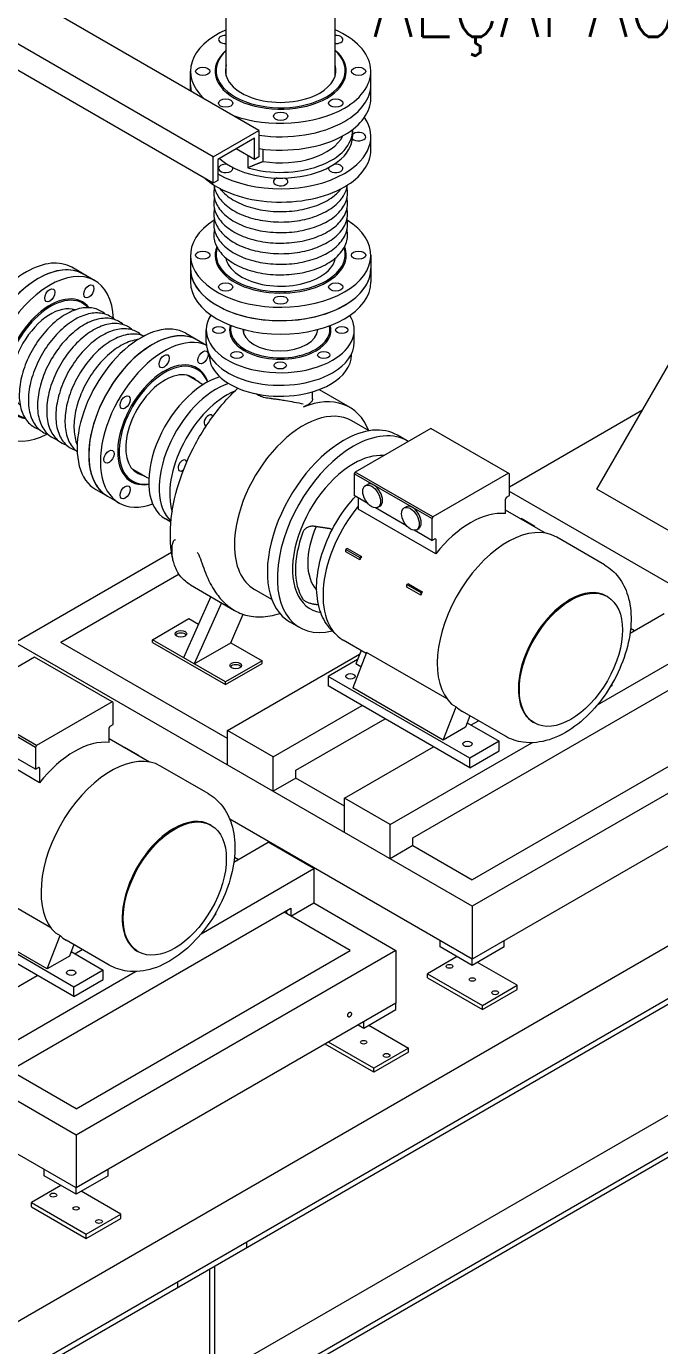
# Model space of a CAD drawing. Header units: millimetres. Extents: x -312439 to 477422, y -331570 to 212570.
# Drawn here: x 348642 to 349843, y 61954 to 64454 of the extents above; entities that cross this region are included whole.
import ezdxf

# ---------------------------------------------------------------- set-up
doc = ezdxf.new("R2010")
doc.units = ezdxf.units.MM
doc.layers.add('ARCONDTEXTO', color=4, linetype='Continuous')
doc.styles.add('ROMAND', font='ROMAND.SHX')
doc.styles.add('ROMANS', font='romans.shx', dxfattribs={"height": 187.5})
doc.dimstyles.new('1-50 (MILIMETRO)', dxfattribs={"dimscale": 0, "dimtxt": 125, "dimasz": 125, "dimexe": 100, "dimexo": 100, "dimgap": 50, "dimtad": 0, "dimdec": 0, "dimzin": 0, "dimdsep": 46, "dimtxsty": 'ROMAND', "dimcen": -390, "dimclrd": 1, "dimclre": 1, "dimclrt": 3, "dimadec": 0, "dimazin": 0, "dimtfac": 1, "dimtdec": 0, "dimtix": 1, "dimtmove": 2, "dimatfit": 2, "dimfxl": 1, "dimtvp": 1, "dimtolj": 1, "dimtzin": 0, "dimarcsym": 0})

# ---------------------------------------------------------------- blocks, each defined once
blk = doc.blocks.new('*D161')
at = {"color": 1, "lineweight": -2, "transparency": 16777216}
for p, q in [((350510.9, 62972.7), (351769, 62246.3)), ((348028.9, 60202.5), (351560.7, 62241.6)), ((346762.6, 60808.6), (348020.7, 60082.2))]:
    blk.add_line(p, q, dxfattribs=at)
at = {"color": 1, "transparency": 16777216}
for points in [[(351550.3, 62259.6), (351571.1, 62223.5), (351669, 62304.1)], [(348018.5, 60220.5), (348039.3, 60184.4), (347920.7, 60140)]]:
    blk.add_solid(points, dxfattribs=at)
at = {"layer": 'Defpoints', "color": 0, "transparency": 16777216}
for p in [(350410.9, 63030.4, 9601.9), (351669, 62304.1), (346662.6, 60866.3, 9601.9)]:
    blk.add_point(p, dxfattribs=at)
at = {"color": 3, "transparency": 16777216, "insert": (349732.3, 61330.3), "char_height": 125, "attachment_point": 5, "rotation": 30, "style": 'ROMAND'}
blk.add_mtext('\\A1;4328', dxfattribs=at)

msp = doc.modelspace()

# ---------------------------------------------------------------- linework, layer by layer
at = {"color": 0, "linetype": 'Continuous', "lineweight": 0, "extrusion": (-5.55112e-17, 0.816497, 0.57735)}
for p, q in [((355860.952, 66176.978), (346662.598, 60866.305)), ((355860.952, 66076.965), (346662.598, 60766.292)), ((346662.598, 60756.291), (355860.952, 66066.964)), ((346662.598, 60476.256), (355860.952, 65786.928)), ((346662.598, 60466.254), (355860.952, 65776.927)), ((349083.229, 64257.013), (348197.722, 64768.261)), ((348996.615, 64207.007), (348111.108, 64718.255)), ((348996.615, 64157.001), (348067.801, 64693.251)), ((349021.397, 64359.901), (349021.397, 64539.552)), ((349227.548, 64359.901), (349227.548, 64539.552)), ((348953.599, 64331.855), (348953.599, 64369.004)), ((349295.346, 64318.197), (349295.346, 64369.004)), ((348996.615, 64207.007), (349083.229, 64257.013)), ((349074.567, 64242.011), (349005.276, 64202.006)), ((349074.567, 64202.006), (349074.567, 64242.011)), ((349083.229, 64257.013), (349083.229, 64207.007)), ((349260.437, 64256.003), (349260.437, 64245.188)), ((349295.346, 64219.785), (349295.346, 64245.188)), ((349074.567, 64202.006), (349039.922, 64222.009)), ((349091.148, 64198.111), (349091.148, 64221.438)), ((348996.615, 64157.001), (348996.615, 64207.007)), ((349005.276, 64202.006), (349005.276, 64162.001)), ((349062.205, 64209.144), (349062.205, 64186.22)), ((349083.229, 64207.007), (349074.567, 64202.006)), ((349005.276, 64162.001), (348996.615, 64157.001)), ((348953.599, 64020.56), (348953.599, 63969.753)), ((349295.346, 64020.56), (349295.346, 63969.753)), ((348772.381, 63972.141), (348728.382, 63997.544)), ((349021.581, 64010.883), (349021.581, 64014.633)), ((349227.364, 64010.883), (349227.364, 64014.633)), ((348730.011, 63918.105), (348733.258, 63916.23)), ((348944.916, 63872.528), (348983.743, 63850.111)), ((348983.486, 63855.014), (348983.486, 63878.817)), ((349054.47, 63871.299), (349054.47, 63879.758)), ((349194.476, 63876.62), (349194.476, 63879.758)), ((349263.988, 63855.014), (349263.988, 63878.817)), ((348988.998, 63831.011), (348988.998, 63832.536)), ((349258.476, 63831.011), (349258.476, 63832.536)), ((348970.094, 63779.705), (348947.133, 63792.961)), ((349197.183, 63765.793), (349255.256, 63732.264)), ((349184.982, 63748.67), (349184.982, 63761.72)), ((349291.875, 63687.813), (349259.236, 63706.657)), ((349409.061, 63692.373), (349265.86, 63609.696)), ((349557.931, 63606.423), (349409.061, 63692.373)), ((349364.47, 63668.722), (349345.573, 63679.633)), ((348867.018, 63601.173), (348844.058, 63614.429)), ((349265.86, 63609.696), (349263.97, 63606.423)), ((349263.97, 63606.423), (349263.97, 63564.963)), ((349410.95, 63521.563), (349263.97, 63606.423)), ((349412.84, 63524.837), (349265.86, 63609.696)), ((349556.041, 63607.514), (349412.84, 63524.837)), ((349557.931, 63564.963), (349557.931, 63606.423)), ((348774.042, 63576.566), (348818.042, 63551.163)), ((349285.058, 63583.96), (349288.837, 63586.142)), ((349289.613, 63550.157), (349263.97, 63564.963)), ((349271.319, 63560.72), (349271.319, 63539.437)), ((349363.104, 63507.728), (349304.257, 63541.703)), ((349308.813, 63542.814), (349312.593, 63544.996)), ((349358.548, 63541.53), (349362.327, 63543.712)), ((349550.582, 63530.951), (349550.582, 63558.538)), ((349552.472, 63561.811), (349557.931, 63564.963)), ((348916.413, 63514.877), (348906, 63520.889)), ((349418.299, 63454.577), (349271.319, 63539.437)), ((349412.84, 63524.837), (349410.95, 63521.563)), ((349410.95, 63521.563), (349410.95, 63480.104)), ((349626.488, 63493.77), (349550.582, 63537.595)), ((349579.373, 63520.972), (349579.978, 63521.321)), ((349606.224, 63506.168), (349579.978, 63521.321)), ((349410.95, 63480.104), (349377.748, 63499.273)), ((349382.303, 63500.384), (349386.083, 63502.566)), ((349605.62, 63505.818), (349606.224, 63506.168)), ((349606.224, 63505.469), (349606.224, 63506.168)), ((349410.95, 63480.104), (349416.41, 63483.256)), ((349418.299, 63482.164), (349418.299, 63454.577)), ((349737.966, 63433.969), (349647.608, 63486.137)), ((348621.378, 63286.942), (348917.691, 63458.018)), ((349251.146, 63464.82), (349248.222, 63463.132)), ((349248.222, 63458.265), (349248.222, 63463.132)), ((349248.222, 63463.132), (349274.468, 63447.978)), ((349274.468, 63443.111), (349248.222, 63458.265)), ((349251.146, 63464.82), (349277.393, 63449.667)), ((349277.393, 63449.667), (349274.468, 63447.978)), ((349274.468, 63447.978), (349274.468, 63443.111)), ((348931.746, 63416.126), (348707.992, 63286.942)), ((348953.693, 63395.67), (349036.982, 63347.583)), ((349366.631, 63398.145), (349363.707, 63396.457)), ((349363.707, 63391.59), (349363.707, 63396.457)), ((349363.707, 63396.457), (349389.953, 63381.303)), ((349389.953, 63376.436), (349363.707, 63391.59)), ((349366.631, 63398.145), (349392.877, 63382.992)), ((348992.043, 63373.528), (348940.431, 63257.756)), ((349107.489, 63368.448), (349074.851, 63387.292)), ((349392.877, 63382.992), (349389.953, 63381.303)), ((349389.953, 63381.303), (349389.953, 63376.436)), ((349743.687, 63373.662), (349741.786, 63374.759)), ((349012.2, 63361.891), (348960.588, 63246.118)), ((349786.661, 63304.304), (349851.577, 63341.783)), ((348881.219, 63291.942), (348950.51, 63331.947)), ((348950.51, 63331.947), (348968.799, 63321.388)), ((349029.879, 63286.123), (349053.459, 63340.109)), ((349160.32, 63315.124), (349141.423, 63326.035)), ((348881.219, 63286.942), (348881.219, 63291.942)), ((349019.8, 63211.932), (348881.219, 63291.942)), ((349286.371, 63266.025), (349242.697, 63291.24)), ((349724.649, 63168.488), (349938.19, 63291.777)), ((349787.756, 63313.622), (349795.278, 63309.279)), ((349487.632, 62786.81), (348621.378, 63286.942)), ((349023.552, 63104.753), (348707.992, 63286.942)), ((348881.219, 63286.942), (349019.8, 63206.932)), ((348960.588, 63246.118), (349029.879, 63286.123)), ((349029.879, 63286.123), (349089.091, 63251.937)), ((349287.055, 63267.785), (349261.072, 63200.82)), ((349276.736, 63271.588), (349266.846, 63246.098)), ((349439.746, 63179.629), (349287.055, 63267.785)), ((348658.157, 63258.839), (348514.956, 63176.162)), ((348805.138, 63173.98), (348658.157, 63258.839)), ((349089.091, 63251.937), (349019.8, 63211.932)), ((349019.8, 63206.932), (349089.091, 63246.937)), ((349023.552, 63119.755), (349273.908, 63264.298)), ((349089.091, 63246.937), (349089.091, 63251.937)), ((349270.119, 63254.534), (349214.626, 63222.495)), ((349276.482, 63240.535), (349266.846, 63246.098)), ((349483.17, 63067.451), (349214.626, 63222.495)), ((349214.626, 63222.495), (349214.626, 63204.311)), ((349375.203, 62916.729), (349894.884, 63216.767)), ((349019.8, 63206.932), (349019.8, 63211.932)), ((349483.17, 63049.267), (349214.626, 63204.311)), ((349432.687, 63101.738), (349261.072, 63200.82)), ((349751.934, 63204.439), (349749.165, 63202.84)), ((349751.934, 63207.48), (349751.934, 63204.439)), ((348660.047, 63088.029), (348513.067, 63172.888)), ((348661.937, 63091.302), (348514.956, 63176.162)), ((348805.138, 63173.98), (348661.937, 63091.302)), ((348807.028, 63172.888), (348805.138, 63173.98)), ((348807.028, 63131.429), (348807.028, 63172.888)), ((349110.165, 63069.749), (349278.93, 63167.185)), ((349448.346, 63169.882), (349457.153, 63164.797)), ((348998.997, 61895.185), (351196.815, 63164.096)), ((349153.472, 63044.745), (349322.237, 63142.182)), ((349432.687, 63101.738), (349457.153, 63164.797)), ((349550.371, 63109.044), (349468.82, 63156.127)), ((349483.23, 63147.808), (349474.786, 63126.044)), ((348799.679, 63097.416), (348799.679, 63125.004)), ((348801.568, 63128.277), (348807.028, 63131.429)), ((349023.552, 63054.747), (349023.552, 63119.755)), ((349110.165, 63069.749), (349023.552, 63119.755)), ((349474.786, 63126.044), (349432.687, 63101.738)), ((349478.114, 63134.621), (349538.813, 63099.577)), ((349485.438, 63130.393), (349499.416, 63138.463)), ((350093.926, 63136.854), (349487.632, 62786.81)), ((350007.313, 63136.854), (349487.632, 62836.816)), ((349605.458, 63134.243), (349603.558, 63135.341)), ((348667.396, 63021.043), (348520.416, 63105.902)), ((348661.937, 63091.302), (348660.047, 63088.029)), ((348875.585, 63060.236), (348799.679, 63104.06)), ((349331.896, 62941.732), (349600.45, 63096.782)), ((349538.813, 63099.577), (349483.17, 63067.451)), ((349538.813, 63081.393), (349538.813, 63099.577)), ((348660.047, 63046.569), (348626.844, 63065.739)), ((348660.047, 63088.029), (348660.047, 63046.569)), ((348828.47, 63087.438), (348829.075, 63087.787)), ((348855.321, 63072.633), (348829.075, 63087.787)), ((348854.717, 63072.284), (348855.321, 63072.633)), ((348855.321, 63071.935), (348855.321, 63072.633)), ((349110.165, 63004.74), (349110.165, 63069.749)), ((349245.282, 62991.739), (349414.047, 63089.175)), ((349483.17, 63049.267), (349538.813, 63081.393)), ((349483.17, 63049.267), (349483.17, 63067.451)), ((348660.047, 63046.569), (348665.506, 63049.721)), ((348667.396, 63048.63), (348667.396, 63021.043)), ((348987.063, 63000.434), (348896.705, 63052.603)), ((349153.472, 63029.744), (349153.472, 63044.745)), ((349153.472, 63029.744), (349110.165, 63004.74)), ((349245.282, 62976.737), (349153.472, 63029.744)), ((350093.926, 63036.842), (349487.632, 62686.797)), ((349245.282, 62926.731), (349245.282, 62991.739)), ((349331.896, 62941.732), (349245.282, 62991.739)), ((348992.783, 62940.127), (348990.883, 62941.224)), ((349487.632, 62686.797), (349027.904, 62952.221)), ((349331.896, 62876.724), (349331.896, 62941.732)), ((349375.203, 62901.727), (349375.203, 62916.729)), ((349035.758, 62870.77), (349100.674, 62908.249)), ((349187.287, 62858.243), (349100.674, 62908.249)), ((349375.203, 62901.727), (349331.896, 62876.724)), ((349375.203, 62901.727), (349487.632, 62836.816)), ((349036.853, 62880.088), (349044.375, 62875.745)), ((348736.729, 62353.276), (347870.475, 62853.408)), ((348973.745, 62734.954), (349187.287, 62858.243)), ((349187.287, 62858.243), (349187.287, 62793.234)), ((348688.842, 62746.095), (348536.151, 62834.251)), ((349143.98, 62768.231), (349187.287, 62793.234)), ((349187.287, 62793.234), (349343.023, 62703.32)), ((348732.267, 62633.917), (348463.723, 62788.961)), ((348732.267, 62615.733), (348463.723, 62770.777)), ((348681.784, 62668.204), (348510.169, 62767.286)), ((348624.299, 62483.195), (349143.98, 62783.233)), ((349001.031, 62770.904), (348998.262, 62769.306)), ((349001.031, 62773.946), (349001.031, 62770.904)), ((349256.41, 62703.32), (349130.988, 62775.732)), ((349135.319, 62778.232), (349135.319, 62773.232)), ((349143.98, 62783.233), (349143.98, 62768.231)), ((349487.632, 62786.81), (349487.632, 62686.797)), ((348681.784, 62668.204), (348706.25, 62731.262)), ((348697.443, 62736.347), (348706.25, 62731.262)), ((348799.468, 62675.51), (348717.917, 62722.593)), ((349426.996, 62709.895), (349426.996, 62721.805)), ((349548.255, 62709.895), (349548.255, 62721.798)), ((348723.883, 62692.51), (348681.784, 62668.204)), ((348732.327, 62714.273), (348723.883, 62692.51)), ((348727.211, 62701.087), (348787.909, 62666.043)), ((348734.535, 62696.859), (348748.513, 62704.929)), ((349343.023, 62703.32), (348736.729, 62353.276)), ((348736.729, 62403.282), (349256.41, 62703.32)), ((348854.555, 62700.709), (348852.655, 62701.806)), ((349343.023, 62703.32), (349343.023, 62603.307)), ((349458.892, 62691.48), (349402.81, 62659.101)), ((349487.626, 62674.891), (349426.996, 62709.895)), ((349548.255, 62709.895), (349487.626, 62674.891)), ((348787.909, 62666.043), (348732.267, 62633.917)), ((348787.909, 62647.858), (348787.909, 62666.043)), ((349487.626, 62674.891), (349487.626, 62686.801)), ((349572.572, 62637.098), (349497.37, 62680.517)), ((348494.379, 62558.205), (348663.144, 62655.641)), ((348580.993, 62508.198), (348849.547, 62663.248)), ((348732.267, 62615.733), (348787.909, 62647.858)), ((349402.81, 62659.101), (349506.746, 62599.094)), ((349402.81, 62651.1), (349402.81, 62659.101)), ((349402.81, 62651.1), (349506.746, 62591.093)), ((348732.267, 62615.733), (348732.267, 62633.917)), ((349506.746, 62599.094), (349572.572, 62637.098)), ((349506.746, 62591.093), (349572.572, 62629.097)), ((349572.572, 62629.097), (349572.572, 62637.098)), ((349343.023, 62603.307), (348736.729, 62253.263)), ((349281.796, 62556.055), (349342.425, 62591.059)), ((349342.425, 62591.059), (349342.425, 62602.962)), ((349506.746, 62591.093), (349506.746, 62599.094)), ((349281.796, 62556.055), (349281.796, 62567.958)), ((349271.488, 62562.006), (349281.796, 62556.055)), ((349291.54, 62561.681), (349366.742, 62518.263)), ((348736.729, 62253.263), (348258.392, 62529.431)), ((349300.916, 62472.257), (349208.477, 62525.627)), ((349300.916, 62480.258), (349215.406, 62529.627)), ((349366.742, 62518.263), (349300.916, 62480.258)), ((349366.742, 62510.262), (349366.742, 62518.263)), ((349366.742, 62510.262), (349300.916, 62472.257)), ((348736.729, 62403.282), (348624.299, 62468.193)), ((349300.916, 62472.257), (349300.916, 62480.258)), ((348736.729, 62353.276), (348736.729, 62253.263)), ((348676.093, 62276.361), (348676.093, 62288.271)), ((348736.722, 62241.357), (348676.093, 62276.361)), ((348797.352, 62276.361), (348736.722, 62241.357)), ((348797.352, 62276.361), (348797.352, 62288.264)), ((348707.989, 62257.946), (348651.906, 62225.567)), ((348736.722, 62241.357), (348736.722, 62253.267)), ((348821.669, 62203.564), (348746.466, 62246.982)), ((348651.906, 62225.567), (348755.843, 62165.559)), ((348651.906, 62217.566), (348651.906, 62225.567)), ((348651.906, 62217.566), (348755.843, 62157.558)), ((348755.843, 62165.559), (348821.669, 62203.564)), ((348755.843, 62157.558), (348821.669, 62195.563)), ((348821.669, 62195.563), (348821.669, 62203.564)), ((348755.843, 62157.558), (348755.843, 62165.559)), ((349059.626, 62150.218), (349059.626, 62140.216)), ((348990.336, 61820.176), (348990.336, 62100.211)), ((348998.997, 62105.212), (348998.997, 61825.177)), ((348929.706, 62065.207), (348929.706, 62075.208))]:
    msp.add_line(p, q, dxfattribs=at)
at = {"color": 6, "linetype": 'Continuous', "lineweight": 0, "extrusion": (1.25969e-16, 0.816497, 0.57735)}
for p, q in [((349723.583, 63577.257), (349968.563, 64001.575)), ((349557.931, 63581.631), (349810.197, 63727.276)), ((350243.264, 63177.207), (349557.931, 63572.884)), ((350243.264, 63277.219), (349723.583, 63577.257))]:
    msp.add_line(p, q, dxfattribs=at)
at = {"color": 0, "linetype": 'Continuous', "lineweight": 0}
for centre, major_axis, start_param, end_param in [((349124.473, 64369.004), (-170.874, 0), 5.35992847, 6.83730599), ((349124.473, 64369.004), (-170.874, 0), 2.35619449, 4.06484949), ((349020.104, 64429.261), (-13.596, 0), 4.61707653, 7.94929409), ((349228.842, 64429.261), (-13.596, 0), 2.35619449, 4.80770144), ((349228.842, 64429.261), (-13.596, 0), 1.47548387, 2.35619449), ((349124.473, 64369.004), (124.327, 0), 2.54822804, 5.49778714), ((349124.473, 64370.604), (122.368, 0), 2.57241108, 5.49778714), ((349124.473, 64370.604), (122.368, 0), 5.49778714, 6.85236688), ((349124.473, 64369.004), (124.327, 0), 5.49778714, 6.87654992), ((349124.473, 64370.604), (104.729, 0), 2.96365333, 5.49778714), ((349124.473, 64370.604), (104.729, 0), 5.49778714, 6.46112463), ((349124.473, 64343.6), (170.874, 0), 3.14159265, 3.2691194), ((349124.473, 64343.6), (170.874, 0), 5.49778714, 6.28318531), ((349124.473, 64318.197), (170.874, 0), 5.49778714, 6.28318531), ((349124.473, 64369.004), (-170.874, 0), 1.01667565, 2.35619449), ((349124.473, 64343.6), (170.874, 0), 4.46860841, 5.49778714), ((349124.473, 64245.188), (170.874, 0), 5.49778714, 6.66222361), ((349124.473, 64245.188), (-135.964, 0), 0.5523665, 3.14159265), ((349124.473, 64256.003), (-135.964, 0), 1.09508077, 3.1720797), ((349124.473, 64318.197), (170.874, 0), 4.46860841, 5.49778714), ((349124.473, 64266.163), (-122.49, 0), 1.29526549, 2.86302008), ((349272.073, 64245.188), (13.596, 0), 3.66087229, 8.6393798), ((349272.073, 64245.188), (13.596, 0), 2.35619449, 2.59799965), ((349124.473, 64219.785), (-170.874, 0), 2.35619449, 3.14159265), ((349020.104, 64184.93), (13.596, 0), 2.35619449, 6.54930384), ((349020.104, 64184.93), (13.596, 0), 1.3046778, 2.35619449), ((349228.842, 64184.93), (13.596, 0), 2.87547412, 8.12010016), ((349124.473, 64219.785), (-170.874, 0), 0.58063481, 2.35619449), ((349124.473, 64245.188), (170.874, 0), 3.94038705, 5.49778714), ((349124.473, 64159.971), (13.596, 0), 2.35619449, 7.334702), ((349124.473, 64159.971), (13.596, 0), 2.09007596, 2.35619449), ((349124.473, 64020.56), (-170.874, 0), 5.54247328, 8.6393798), ((349124.473, 64020.56), (-170.874, 0), 2.35619449, 3.88230468), ((349124.473, 64020.56), (-124.327, 0), 6.0571064, 8.6393798), ((349124.473, 64022.16), (122.368, 0), 2.95808865, 5.49778714), ((349124.473, 64022.16), (104.729, 0), 3.24907876, 5.49778714), ((349124.473, 64022.16), (104.729, 0), 5.49778714, 6.1756992), ((349124.473, 64022.16), (122.368, 0), 5.49778714, 6.46668931), ((349124.473, 64020.56), (-124.327, 0), 2.35619449, 3.36767156), ((348664.945, 63836.861), (85.437, 147.981), 0, 3.14159265), ((348686.945, 63824.16), (-85.437, -147.981), 2.40088063, 7.02389733), ((348642.945, 63849.563), (-85.437, -147.981), 3.14159265, 3.92699082), ((348664.945, 63836.861), (85.437, 147.981), 0, 0.78539816), ((349124.473, 63995.156), (170.874, 0), 3.14159265, 6.28318531), ((349124.473, 63995.156), (170.874, 0), 3.14159265, 5.49778714), ((349124.473, 63995.156), (170.874, 0), 5.49778714, 6.28318531), ((348664.945, 63836.861), (85.437, 147.981), 0.78539816, 3.14159265), ((348642.945, 63849.563), (-85.437, -147.981), 3.92699082, 4.91722899), ((349124.473, 63969.753), (-170.874, 0), 0, 3.14159265), ((348686.945, 63824.16), (-62.164, -107.671), 2.91551375, 6.50926421), ((348688.33, 63823.36), (61.184, 105.973), 6.09968131, 9.60828196), ((348688.33, 63823.36), (52.364, 90.698), 0.10748611, 3.03410655), ((349123.737, 63878.817), (-140.251, 0), 5.92533453, 8.6393798), ((349123.737, 63878.817), (-140.251, 0), 2.35619449, 3.49009514), ((348859.479, 63724.547), (-85.437, -147.981), 3.14159265, 6.28318531), ((348881.479, 63711.845), (85.437, 147.981), 0, 3.14159265), ((348881.479, 63711.845), (-85.437, -147.981), 3.14159265, 6.28318531), ((348903.478, 63699.144), (-85.437, -147.981), 3.20000298, 6.88878068), ((349123.737, 63878.817), (96.155, 0), 2.97588047, 5.49778714), ((349123.737, 63880.417), (94.195, 0), 3.01238807, 5.49778714), ((349123.737, 63880.417), (-71.044, 0), 0.00465807, 3.12741884), ((349123.737, 63880.417), (94.195, 0), 5.49778714, 6.40287415), ((349123.737, 63878.817), (96.155, 0), 5.49778714, 6.43954919), ((349123.737, 63855.014), (140.251, 0), 3.14159265, 5.49778714), ((349123.737, 63855.014), (140.251, 0), 5.49778714, 6.28318531), ((348903.478, 63699.144), (-62.164, -107.671), 2.69380341, 6.73097455), ((348904.864, 63698.344), (-61.184, -105.973), 2.71673712, 6.70804084), ((349123.737, 63831.011), (134.739, 0), 3.14159265, 5.49778714), ((349123.737, 63831.011), (134.739, 0), 5.49778714, 6.28318531), ((348904.864, 63698.344), (-52.364, -90.698), 2.96365333, 6.46112463), ((348982.557, 63653.488), (76.556, 132.599), 0.53677507, 3.14159265), ((349002.478, 63641.987), (76.556, 132.599), 0.56775431, 3.01005018), ((349022.399, 63630.485), (76.556, 132.599), 0.65089705, 2.64928589), ((349143.915, 63539.417), (111.34, 192.847), 5.85410618, 6.92116789), ((348987.596, 63707.411), (5.818, 10.078), 5.76499155, 9.65270663), ((349167.043, 63546.975), (-92.193, -159.683), 3.14159265, 5.49778714), ((349243.498, 63502.834), (102.075, 176.799), 0, 0.78539816), ((349243.498, 63502.834), (102.075, 176.799), 0.78539816, 3.14159265), ((349262.395, 63491.923), (102.075, 176.799), 6.26557505, 7.06858347), ((349262.395, 63491.923), (102.075, 176.799), 0.78539816, 3.64421708), ((349262.395, 63491.923), (81.66, 141.439), 0.26612846, 0.78539816), ((348938.377, 63622.162), (5.818, 10.078), 5.71169821, 10.45445258), ((349262.395, 63491.923), (81.66, 141.439), 0.78539816, 3.35938218), ((349300.715, 63565.569), (11.878, -20.573), 0, 3.14159265), ((349334.52, 63450.282), (91.823, 159.042), 1.29370703, 3.14159265), ((349374.205, 63523.139), (11.878, -20.573), 0, 3.14159265), ((349552.472, 63559.629), (-1.336, -2.314), 3.92699082, 5.49778714), ((349484.441, 63363.725), (91.823, 159.042), 0.25098297, 1.31981336), ((349266.174, 63489.741), (80.414, 139.281), 1.853373, 2.85901598), ((349266.174, 63489.741), (-63.975, -110.808), 4.88863173, 6.1202388), ((349553.81, 63323.675), (93.798, 162.462), 0, 3.00788788), ((349167.043, 63546.975), (-92.193, -159.683), 5.49778714, 6.28318531), ((349416.41, 63481.073), (1.336, 2.314), 5.49778714, 7.06858347), ((349382.604, 63422.521), (91.823, 159.042), 1.72990468, 1.76941292), ((349498.089, 63355.845), (91.823, 159.042), 1.72990468, 1.76941292), ((349672.672, 63255.05), (69.114, 119.709), 0.78539816, 3.14159265), ((349672.672, 63255.05), (69.114, 119.709), 0, 0.78539816), ((349160.31, 63557.356), (-121.666, -210.732), 0.34411264, 0.56528588), ((348935.352, 63298.193), (11.024, 0), 0.40371469, 2.73787797), ((349039.288, 63238.185), (11.024, 0), 0.40371469, 2.73787797), ((349562.618, 63318.59), (-93.798, -162.462), 6.14948053, 6.28318531), ((348801.568, 63126.095), (-1.336, -2.314), 3.92699082, 5.49778714), ((348733.537, 62930.191), (91.823, 159.042), 0.25098297, 1.31981336), ((348802.907, 62890.141), (93.798, 162.462), 0, 3.00788788), ((348665.506, 63047.539), (1.336, 2.314), 5.49778714, 7.06858347), ((348921.769, 62821.515), (69.114, 119.709), 0, 0.78539816), ((348921.769, 62821.515), (69.114, 119.709), 0.78539816, 3.14159265), ((348811.714, 62885.056), (-93.798, -162.462), 6.14948053, 6.28318531)]:
    msp.add_ellipse(centre, major_axis=major_axis, ratio=0.57735027, start_param=start_param, end_param=end_param, dxfattribs=at)
for centre, major_axis in [((348976.872, 64369.004), (-13.596, 0)), ((349272.073, 64369.004), (-13.596, 0)), ((349020.104, 64308.746), (-13.596, 0)), ((349228.842, 64308.746), (-13.596, 0)), ((349124.473, 64283.787), (-13.596, 0)), ((348976.872, 64020.56), (-13.596, 0)), ((349272.073, 64020.56), (-13.596, 0)), ((348760.745, 63951.985), (-6.798, -11.775)), ((349020.104, 63960.302), (-13.596, 0)), ((349228.842, 63960.302), (-13.596, 0)), ((348686.945, 63944.675), (-6.798, -11.775)), ((349124.473, 63935.342), (-13.596, 0)), ((349007.371, 63878.817), (11.637, 0)), ((349240.102, 63878.817), (-11.637, 0)), ((348977.279, 63826.97), (-6.798, -11.775)), ((348903.478, 63819.659), (-6.798, -11.775)), ((349041.454, 63831.311), (11.637, 0)), ((349123.737, 63811.633), (11.637, 0)), ((349206.019, 63831.311), (-11.637, 0)), ((348829.678, 63741.752), (-6.798, -11.775)), ((348799.109, 63638.886), (-6.798, -11.775)), ((348829.678, 63571.318), (-6.798, -11.775)), ((349296.935, 63563.387), (11.878, -20.573)), ((349370.426, 63520.957), (11.878, -20.573)), ((349674.573, 63253.953), (69.114, 119.709)), ((348935.352, 63303.194), (-11.024, 0)), ((349039.288, 63243.186), (-11.024, 0)), ((349256.621, 63222.495), (-8.908, 0)), ((349478.351, 63094.479), (-8.908, 0)), ((348923.669, 62820.418), (69.114, 119.709)), ((348727.448, 62660.945), (-8.908, 0)), ((349444.384, 62673.103), (-6.431, 0)), ((349487.691, 62648.1), (-5.818, 0)), ((349530.998, 62623.097), (-6.431, 0)), ((349281.861, 62529.264), (5.818, 0)), ((349325.168, 62504.261), (6.431, 0)), ((348693.481, 62239.569), (-6.431, 0)), ((348736.788, 62214.566), (-5.818, 0)), ((348780.094, 62189.562), (-6.431, 0))]:
    msp.add_ellipse(centre, major_axis=major_axis, ratio=0.57735027, dxfattribs=at)
for points, weights in [([(349062.205, 64186.22), (349077.431, 64193.446), (349091.148, 64198.111)], [1, 1.00639877115, 1]), ([(349187.182, 63507.416), (349202.327, 63505.066), (349215.888, 63503.138)], [1, 1.00128538739, 1]), ([(349196.193, 63357.651), (349191.763, 63358.323), (349187.182, 63359.033)], [1.0005420754, 1.00038839713, 1])]:
    msp.add_rational_spline(points, weights, degree=2, dxfattribs=at)
for points, knots in [([(348998.772, 64149.199), (348998.491, 64147.911), (348998.264, 64146.617), (348997.055, 64137.495), (348998.045, 64129.525), (349003.912, 64114.199), (349008.866, 64106.87), (349022.417, 64093.208), (349031.245, 64086.96), (349051.783, 64076.402), (349063.54, 64072.126), (349088.658, 64066.008), (349102.011, 64064.16), (349128.989, 64063.034), (349142.608, 64063.75), (349168.813, 64067.678), (349181.393, 64070.891), (349204.303, 64079.568), (349214.623, 64085.037), (349231.883, 64097.815), (349238.84, 64105.126), (349248.258, 64120.733), (349250.885, 64128.99), (349251.38, 64141.304), (349251.027, 64145.283), (349250.174, 64149.199)], [2.23102369, 2.23102369, 2.23102369, 2.23102369, 2.27981164, 2.27981164, 2.57372041, 2.57372041, 2.8762787, 2.8762787, 3.19952139, 3.19952139, 3.52776299, 3.52776299, 3.85483092, 3.85483092, 4.18102291, 4.18102291, 4.50756468, 4.50756468, 4.83542896, 4.83542896, 5.16253334, 5.16253334, 5.47458971, 5.47458971, 5.62295795, 5.62295795, 5.62295795, 5.62295795]), ([(348998.049, 64153.415), (348998.534, 64149.544), (348999.506, 64145.711), (349003.912, 64134.202), (349008.866, 64126.873), (349022.417, 64113.211), (349031.245, 64106.963), (349051.783, 64096.405), (349063.54, 64092.129), (349088.658, 64086.011), (349102.011, 64084.162), (349128.989, 64083.036), (349142.608, 64083.752), (349168.813, 64087.68), (349181.393, 64090.894), (349204.303, 64099.571), (349214.623, 64105.04), (349231.883, 64117.817), (349238.84, 64125.129), (349247.536, 64139.539), (349250.019, 64146.409), (349250.897, 64153.415)], [2.42837314, 2.42837314, 2.42837314, 2.42837314, 2.57372041, 2.57372041, 2.8762787, 2.8762787, 3.19952139, 3.19952139, 3.52776299, 3.52776299, 3.85483092, 3.85483092, 4.18102291, 4.18102291, 4.50756468, 4.50756468, 4.83542896, 4.83542896, 5.16253334, 5.16253334, 5.42560849, 5.42560849, 5.42560849, 5.42560849]), ([(349009.277, 64146.92), (349011.099, 64144.557), (349013.114, 64142.266), (349022.32, 64132.983), (349031.161, 64126.725), (349051.729, 64116.151), (349063.503, 64111.869), (349088.656, 64105.745), (349102.026, 64103.896), (349129.036, 64102.774), (349142.67, 64103.493), (349168.903, 64107.433), (349181.496, 64110.654), (349204.431, 64119.352), (349214.763, 64124.834), (349229.812, 64135.993), (349235.295, 64141.249), (349239.668, 64146.92)], [2.77505848, 2.77505848, 2.77505848, 2.77505848, 2.87617692, 2.87617692, 3.19946901, 3.19946901, 3.5278984, 3.5278984, 3.85513103, 3.85513103, 4.18146828, 4.18146828, 4.50816487, 4.50816487, 4.83621388, 4.83621388, 5.07892315, 5.07892315, 5.07892315, 5.07892315]), ([(348998.772, 64129.196), (348998.491, 64127.909), (348998.264, 64126.614), (348997.055, 64117.492), (348998.045, 64109.523), (349003.912, 64094.197), (349008.866, 64086.868), (349022.417, 64073.206), (349031.245, 64066.958), (349051.783, 64056.4), (349063.54, 64052.124), (349088.658, 64046.005), (349102.011, 64044.157), (349128.989, 64043.031), (349142.608, 64043.747), (349168.813, 64047.675), (349181.393, 64050.889), (349204.303, 64059.566), (349214.623, 64065.035), (349231.883, 64077.812), (349238.84, 64085.124), (349248.258, 64100.73), (349250.885, 64108.987), (349251.38, 64121.301), (349251.027, 64125.281), (349250.174, 64129.196)], [2.23102369, 2.23102369, 2.23102369, 2.23102369, 2.27981164, 2.27981164, 2.57372041, 2.57372041, 2.8762787, 2.8762787, 3.19952139, 3.19952139, 3.52776299, 3.52776299, 3.85483092, 3.85483092, 4.18102291, 4.18102291, 4.50756468, 4.50756468, 4.83542896, 4.83542896, 5.16253334, 5.16253334, 5.47458971, 5.47458971, 5.62295795, 5.62295795, 5.62295795, 5.62295795]), ([(348998.772, 64109.194), (348998.491, 64107.906), (348998.264, 64106.612), (348997.055, 64097.49), (348998.045, 64089.52), (349003.912, 64074.194), (349008.866, 64066.865), (349022.417, 64053.203), (349031.245, 64046.955), (349051.783, 64036.397), (349063.54, 64032.121), (349088.658, 64026.003), (349102.011, 64024.155), (349128.989, 64023.029), (349142.608, 64023.745), (349168.813, 64027.673), (349181.393, 64030.886), (349204.303, 64039.563), (349214.623, 64045.032), (349231.883, 64057.81), (349238.84, 64065.121), (349248.258, 64080.728), (349250.885, 64088.985), (349251.38, 64101.299), (349251.027, 64105.278), (349250.174, 64109.194)], [2.23102369, 2.23102369, 2.23102369, 2.23102369, 2.27981164, 2.27981164, 2.57372041, 2.57372041, 2.8762787, 2.8762787, 3.19952139, 3.19952139, 3.52776299, 3.52776299, 3.85483092, 3.85483092, 4.18102291, 4.18102291, 4.50756468, 4.50756468, 4.83542896, 4.83542896, 5.16253334, 5.16253334, 5.47458971, 5.47458971, 5.62295795, 5.62295795, 5.62295795, 5.62295795]), ([(348998.772, 64089.191), (348998.491, 64087.904), (348998.264, 64086.609), (348997.055, 64077.487), (348998.045, 64069.518), (349003.912, 64054.192), (349008.866, 64046.863), (349022.417, 64033.201), (349031.245, 64026.952), (349051.783, 64016.395), (349063.54, 64012.119), (349088.658, 64006), (349102.011, 64004.152), (349128.989, 64003.026), (349142.608, 64003.742), (349168.813, 64007.67), (349181.393, 64010.884), (349204.303, 64019.561), (349214.623, 64025.03), (349231.883, 64037.807), (349238.84, 64045.119), (349248.258, 64060.725), (349250.885, 64068.982), (349251.38, 64081.296), (349251.027, 64085.276), (349250.174, 64089.191)], [2.23102369, 2.23102369, 2.23102369, 2.23102369, 2.27981164, 2.27981164, 2.57372041, 2.57372041, 2.8762787, 2.8762787, 3.19952139, 3.19952139, 3.52776299, 3.52776299, 3.85483092, 3.85483092, 4.18102291, 4.18102291, 4.50756468, 4.50756468, 4.83542896, 4.83542896, 5.16253334, 5.16253334, 5.47458971, 5.47458971, 5.62295795, 5.62295795, 5.62295795, 5.62295795]), ([(348998.772, 64069.189), (348998.491, 64067.901), (348998.264, 64066.607), (348997.055, 64057.485), (348998.045, 64049.515), (349003.912, 64034.189), (349008.866, 64026.86), (349022.417, 64013.198), (349031.245, 64006.95), (349051.783, 63996.392), (349063.54, 63992.116), (349088.658, 63985.998), (349102.011, 63984.15), (349128.989, 63983.024), (349142.608, 63983.74), (349168.813, 63987.668), (349181.393, 63990.881), (349204.303, 63999.558), (349214.623, 64005.027), (349231.883, 64017.805), (349238.84, 64025.116), (349248.258, 64040.723), (349250.885, 64048.98), (349251.38, 64061.294), (349251.027, 64065.273), (349250.174, 64069.189)], [2.23102369, 2.23102369, 2.23102369, 2.23102369, 2.27981164, 2.27981164, 2.57372041, 2.57372041, 2.8762787, 2.8762787, 3.19952139, 3.19952139, 3.52776299, 3.52776299, 3.85483092, 3.85483092, 4.18102291, 4.18102291, 4.50756468, 4.50756468, 4.83542896, 4.83542896, 5.16253334, 5.16253334, 5.47458971, 5.47458971, 5.62295795, 5.62295795, 5.62295795, 5.62295795]), ([(348791.909, 63908.705), (348786.214, 63913.886), (348779.377, 63917.561), (348764.026, 63921.501), (348755.481, 63921.62), (348737.275, 63918.243), (348727.56, 63914.493), (348708.115, 63903.422), (348698.389, 63896.01), (348680.058, 63878.383), (348671.454, 63868.175), (348656.198, 63846.013), (348649.541, 63834.069), (348638.807, 63809.594), (348634.731, 63797.068), (348629.589, 63772.608), (348628.532, 63760.679), (348629.677, 63738.587), (348631.88, 63728.417), (348639.486, 63711.189), (348644.81, 63704.034), (348655.891, 63695.32), (348660.858, 63692.693), (348666.208, 63690.985)], [0.66022736, 0.66022736, 0.66022736, 0.66022736, 0.94527954, 0.94527954, 1.24360278, 1.24360278, 1.56390403, 1.56390403, 1.8920444, 1.8920444, 2.21939584, 2.21939584, 2.5456685, 2.5456685, 2.87204299, 2.87204299, 3.19962738, 3.19962738, 3.52747854, 3.52747854, 3.84420963, 3.84420963, 4.05216162, 4.05216162, 4.05216162, 4.05216162]), ([(348809.232, 63898.704), (348803.537, 63903.885), (348796.7, 63907.56), (348781.349, 63911.5), (348772.804, 63911.619), (348754.598, 63908.242), (348744.882, 63904.492), (348725.438, 63893.42), (348715.712, 63886.009), (348697.38, 63868.381), (348688.777, 63858.173), (348673.52, 63836.011), (348666.864, 63824.067), (348656.13, 63799.593), (348652.053, 63787.066), (348646.911, 63762.606), (348645.855, 63750.678), (348647, 63728.586), (348649.202, 63718.416), (348656.809, 63701.187), (348662.133, 63694.033), (348673.214, 63685.319), (348678.18, 63682.692), (348683.531, 63680.984)], [0.66022736, 0.66022736, 0.66022736, 0.66022736, 0.94527954, 0.94527954, 1.24360278, 1.24360278, 1.56390403, 1.56390403, 1.8920444, 1.8920444, 2.21939584, 2.21939584, 2.5456685, 2.5456685, 2.87204299, 2.87204299, 3.19962738, 3.19962738, 3.52747854, 3.52747854, 3.84420963, 3.84420963, 4.05216162, 4.05216162, 4.05216162, 4.05216162]), ([(348826.555, 63888.703), (348820.86, 63893.884), (348814.023, 63897.558), (348798.671, 63901.498), (348790.126, 63901.617), (348771.92, 63898.241), (348762.205, 63894.491), (348742.761, 63883.419), (348733.034, 63876.008), (348714.703, 63858.38), (348706.099, 63848.172), (348690.843, 63826.01), (348684.187, 63814.066), (348673.452, 63789.591), (348669.376, 63777.065), (348664.234, 63752.605), (348663.178, 63740.677), (348664.323, 63718.585), (348666.525, 63708.414), (348674.131, 63691.186), (348679.455, 63684.031), (348690.537, 63675.318), (348695.503, 63672.691), (348700.854, 63670.982)], [0.66022736, 0.66022736, 0.66022736, 0.66022736, 0.94527954, 0.94527954, 1.24360278, 1.24360278, 1.56390403, 1.56390403, 1.8920444, 1.8920444, 2.21939584, 2.21939584, 2.5456685, 2.5456685, 2.87204299, 2.87204299, 3.19962738, 3.19962738, 3.52747854, 3.52747854, 3.84420963, 3.84420963, 4.05216162, 4.05216162, 4.05216162, 4.05216162]), ([(348843.877, 63878.702), (348838.182, 63883.883), (348831.345, 63887.557), (348815.994, 63891.497), (348807.449, 63891.616), (348789.243, 63888.24), (348779.528, 63884.489), (348760.083, 63873.418), (348750.357, 63866.006), (348732.026, 63848.379), (348723.422, 63838.171), (348708.166, 63816.009), (348701.51, 63804.065), (348690.775, 63779.59), (348686.699, 63767.064), (348681.557, 63742.604), (348680.5, 63730.676), (348681.645, 63708.583), (348683.848, 63698.413), (348691.454, 63681.185), (348696.778, 63674.03), (348707.86, 63665.317), (348712.826, 63662.689), (348718.176, 63660.981)], [0.66022736, 0.66022736, 0.66022736, 0.66022736, 0.94527954, 0.94527954, 1.24360278, 1.24360278, 1.56390403, 1.56390403, 1.8920444, 1.8920444, 2.21939584, 2.21939584, 2.5456685, 2.5456685, 2.87204299, 2.87204299, 3.19962738, 3.19962738, 3.52747854, 3.52747854, 3.84420963, 3.84420963, 4.05216162, 4.05216162, 4.05216162, 4.05216162]), ([(348861.2, 63868.7), (348855.505, 63873.881), (348848.668, 63877.556), (348833.317, 63881.496), (348824.772, 63881.615), (348806.566, 63878.238), (348796.85, 63874.488), (348777.406, 63863.417), (348767.68, 63856.005), (348749.348, 63838.378), (348740.745, 63828.169), (348725.488, 63806.008), (348718.832, 63794.064), (348708.098, 63769.589), (348704.022, 63757.063), (348698.88, 63732.602), (348697.823, 63720.674), (348698.968, 63698.582), (348701.17, 63688.412), (348708.777, 63671.183), (348714.101, 63664.029), (348725.182, 63655.315), (348730.148, 63652.688), (348735.499, 63650.98)], [0.66022736, 0.66022736, 0.66022736, 0.66022736, 0.94527954, 0.94527954, 1.24360278, 1.24360278, 1.56390403, 1.56390403, 1.8920444, 1.8920444, 2.21939584, 2.21939584, 2.5456685, 2.5456685, 2.87204299, 2.87204299, 3.19962738, 3.19962738, 3.52747854, 3.52747854, 3.84420963, 3.84420963, 4.05216162, 4.05216162, 4.05216162, 4.05216162]), ([(348865.213, 63867.218), (348863.044, 63868.133), (348860.798, 63868.887), (348850.639, 63871.494), (348842.095, 63871.613), (348823.888, 63868.237), (348814.173, 63864.487), (348794.729, 63853.415), (348785.002, 63846.004), (348766.671, 63828.376), (348758.068, 63818.168), (348742.811, 63796.006), (348736.155, 63784.062), (348725.421, 63759.588), (348721.344, 63747.061), (348716.202, 63722.601), (348715.146, 63710.673), (348716.291, 63688.581), (348718.493, 63678.411), (348726.1, 63661.182), (348731.423, 63654.028), (348738.337, 63648.592), (348738.562, 63648.418), (348738.789, 63648.246)], [0.85757682, 0.85757682, 0.85757682, 0.85757682, 0.94527954, 0.94527954, 1.24360278, 1.24360278, 1.56390403, 1.56390403, 1.8920444, 1.8920444, 2.21939584, 2.21939584, 2.5456685, 2.5456685, 2.87204299, 2.87204299, 3.19962738, 3.19962738, 3.52747854, 3.52747854, 3.84420963, 3.84420963, 3.85481216, 3.85481216, 3.85481216, 3.85481216]), ([(348853.974, 63860.742), (348852.847, 63860.591), (348851.716, 63860.41), (348841.137, 63858.459), (348831.41, 63854.713), (348811.936, 63843.645), (348802.194, 63836.23), (348783.833, 63818.59), (348775.216, 63808.373), (348759.935, 63786.191), (348753.268, 63774.235), (348742.515, 63749.733), (348738.431, 63737.192), (348733.278, 63712.697), (348732.218, 63700.75), (348733.33, 63679.273), (348735.314, 63669.637), (348738.778, 63661.217)], [1.20426216, 1.20426216, 1.20426216, 1.20426216, 1.24278882, 1.24278882, 1.56302814, 1.56302814, 1.89134823, 1.89134823, 2.21887437, 2.21887437, 2.54529526, 2.54529526, 2.87181858, 2.87181858, 3.19957844, 3.19957844, 3.50812682, 3.50812682, 3.50812682, 3.50812682]), ([(348920.655, 63442.097), (348915.648, 63463.894), (348914.309, 63487.554), (348918.076, 63536.767), (348923.2, 63562.336), (348939.148, 63613.404), (348949.978, 63638.894), (348976.312, 63687.62), (348991.812, 63710.848), (349019.748, 63745.097), (349031.16, 63757.437), (349043.056, 63768.707)], [2.91154197, 2.91154197, 2.91154197, 2.91154197, 3.2337974, 3.2337974, 3.55605283, 3.55605283, 3.87830825, 3.87830825, 4.20056368, 4.20056368, 4.40233935, 4.40233935, 4.40233935, 4.40233935]), ([(348970.094, 63779.705), (348971.164, 63779.086), (348972.214, 63778.431), (348974.262, 63777.05), (348975.261, 63776.324), (348976.449, 63775.397), (348976.664, 63775.226), (348976.879, 63775.054)], [5.4977871438, 5.4977871438, 5.4977871438, 5.4977871438, 5.5380841541, 5.5380841541, 5.5783811645, 5.5783811645, 5.5873863768, 5.5873863768, 5.5873863768, 5.5873863768]), ([(349106.208, 63748.907), (349106.157, 63748.91), (349106.107, 63748.913), (349104.116, 63749.035), (349102.197, 63749.225), (349098.435, 63749.753), (349096.59, 63750.092), (349093.005, 63750.914), (349091.265, 63751.397), (349087.917, 63752.502), (349086.309, 63753.122), (349083.248, 63754.483), (349081.795, 63755.223), (349080.43, 63756.012)], [-23.7720727, -23.7720727, -23.7720727, -23.7720727, -23.64909249, -23.64909249, -18.919274, -18.919274, -14.1894555, -14.1894555, -9.459637, -9.459637, -4.7298185, -4.7298185, 0, 0, 0, 0]), ([(349106.208, 63748.907), (349108.879, 63748.749), (349111.622, 63748.488), (349117.42, 63747.81), (349120.453, 63747.385), (349126.951, 63746.39), (349130.386, 63745.811), (349139.269, 63744.25), (349144.512, 63743.262), (349156.103, 63741.077), (349162.056, 63739.949), (349167.038, 63739.11), (349167.041, 63739.109), (349167.043, 63739.109)], [168.09949629, 168.09949629, 168.09949629, 168.09949629, 175.77078986, 175.77078986, 184.10088571, 184.10088571, 193.77178172, 193.77178172, 209.89180382, 209.89180382, 232.5928532, 232.5928532, 232.60582316, 232.60582316, 232.60582316, 232.60582316]), ([(349184.982, 63748.67), (349184.982, 63748.008), (349184.902, 63747.342), (349184.56, 63745.959), (349184.285, 63745.243), (349183.532, 63743.815), (349183.055, 63743.103), (349181.898, 63741.689), (349181.219, 63740.988), (349179.667, 63739.602), (349178.794, 63738.918), (349176.867, 63737.572), (349175.814, 63736.91), (349173.548, 63735.619), (349172.335, 63734.99), (349169.778, 63733.77), (349168.435, 63733.181), (349167.043, 63732.616)], [38.30022716, 38.30022716, 38.30022716, 38.30022716, 42.84302956, 42.84302956, 47.71488083, 47.71488083, 52.5867321, 52.5867321, 57.45858338, 57.45858338, 62.33043465, 62.33043465, 67.20228592, 67.20228592, 72.0741372, 72.0741372, 76.94598847, 76.94598847, 76.94598847, 76.94598847]), ([(348874.439, 63597.623), (348874.182, 63597.722), (348873.926, 63597.823), (348872.53, 63598.389), (348871.402, 63598.891), (348869.181, 63599.974), (348868.089, 63600.555), (348867.018, 63601.173)], [2.2665952571, 2.2665952571, 2.2665952571, 2.2665952571, 2.2756004695, 2.2756004695, 2.3158974799, 2.3158974799, 2.3561944902, 2.3561944902, 2.3561944902, 2.3561944902]), ([(349227.07, 63304.044), (349222.004, 63308.337), (349217.475, 63313.24), (349206.081, 63328.723), (349200.791, 63340.386), (349193.391, 63367.555), (349192.018, 63383.418), (349193.697, 63417.406), (349197.1, 63435.637), (349208.196, 63471.811), (349215.867, 63489.747), (349234.604, 63523.707), (349245.641, 63539.736), (349260.666, 63557.362), (349263.487, 63560.516), (349266.365, 63563.58)], [2.46046678, 2.46046678, 2.46046678, 2.46046678, 2.60383772, 2.60383772, 2.87623017, 2.87623017, 3.20024972, 3.20024972, 3.54801253, 3.54801253, 3.89338392, 3.89338392, 4.23608647, 4.23608647, 4.31318235, 4.31318235, 4.31318235, 4.31318235]), ([(349166.528, 63495.491), (349166.606, 63495.699), (349166.688, 63495.904), (349167.154, 63496.999), (349167.617, 63497.84), (349168.71, 63499.5), (349169.401, 63500.365), (349170.953, 63501.988), (349171.815, 63502.745), (349173.653, 63504.111), (349174.629, 63504.72), (349176.632, 63505.765), (349177.657, 63506.199), (349179.615, 63506.864), (349180.625, 63507.131), (349182.705, 63507.498), (349183.775, 63507.598), (349185.628, 63507.593), (349186.413, 63507.535), (349187.182, 63507.416)], [42.53201293, 42.53201293, 42.53201293, 42.53201293, 42.96921228, 42.96921228, 44.88707387, 44.88707387, 47.10974617, 47.10974617, 49.33241848, 49.33241848, 51.55509078, 51.55509078, 53.77776308, 53.77776308, 55.85595873, 55.85595873, 57.93415438, 57.93415438, 59.47216644, 59.47216644, 59.47216644, 59.47216644]), ([(349215.888, 63503.138), (349216.254, 63503.086), (349216.616, 63503.02), (349217.479, 63502.826), (349217.974, 63502.684), (349218.455, 63502.512)], [60.43845353, 60.43845353, 60.43845353, 60.43845353, 61.16723007, 61.16723007, 62.20218526, 62.20218526, 62.20218526, 62.20218526]), ([(349218.455, 63502.512), (349219.1, 63502.281), (349219.683, 63501.958), (349220.74, 63501.074), (349221.168, 63500.524), (349221.512, 63499.877), (349221.528, 63499.846), (349221.544, 63499.815)], [-18.85205081, -18.85205081, -18.85205081, -18.85205081, -16.65725488, -16.65725488, -14.29679673, -14.29679673, -14.17971313, -14.17971313, -14.17971313, -14.17971313]), ([(348953.693, 63395.67), (348946.602, 63399.763), (348940.439, 63405.013), (348932.639, 63414.611), (348930.251, 63418.184), (348926.303, 63425.45), (348924.684, 63429.088), (348922.121, 63436.304), (348921.122, 63439.841), (348919.755, 63446.282), (348919.293, 63449.137), (348918.729, 63454.263), (348918.567, 63456.518), (348918.326, 63464.396), (348918.745, 63469.401), (348919.773, 63474.518), (348920.101, 63475.825), (348920.873, 63478.057), (348921.362, 63479.188), (348922.354, 63480.502), (348922.803, 63480.92), (348923.585, 63481.177), (348923.881, 63481.206), (348924.405, 63481.085), (348924.604, 63481.005), (348924.809, 63480.887)], [156.48291145, 156.48291145, 156.48291145, 156.48291145, 194.29925772, 194.29925772, 214.03519615, 214.03519615, 231.70727374, 231.70727374, 247.39014015, 247.39014015, 259.32133999, 259.32133999, 268.43646455, 268.43646455, 290.94299066, 290.94299066, 298.40287729, 298.40287729, 305.00263889, 305.00263889, 309.01222113, 309.01222113, 311.01128734, 311.01128734, 312.18143111, 312.18143111, 312.18143111, 312.18143111]), ([(348965.963, 63457.127), (348966.019, 63457.094), (348966.076, 63457.058), (348966.395, 63456.844), (348966.649, 63456.617), (348967.231, 63455.994), (348967.546, 63455.57), (348968.376, 63454.317), (348968.874, 63453.369), (348971.157, 63448.637), (348973.169, 63442.736), (348979.182, 63425.528), (348983.95, 63412.155), (348993.798, 63393.304), (348996.665, 63388.42), (349004.867, 63376.056), (349010.525, 63369.132), (349023.959, 63355.979), (349031.901, 63350.147), (349049.313, 63341.042), (349058.789, 63337.918), (349074.626, 63335.445), (349080.672, 63335.083), (349086.822, 63335.28)], [312.18243486, 312.18243486, 312.18243486, 312.18243486, 312.5061084, 312.5061084, 313.97692133, 313.97692133, 316.02215765, 316.02215765, 319.97242916, 319.97242916, 337.63409877, 337.63409877, 364.36126461, 364.36126461, 374.43354086, 374.43354086, 391.47319629, 391.47319629, 411.67027437, 411.67027437, 432.76932233, 432.76932233, 445.32617672, 445.32617672, 445.32617672, 445.32617672]), ([(349737.966, 63433.969), (349748.423, 63427.931), (349757.572, 63419.736), (349772.806, 63399.935), (349778.545, 63388.149), (349787.033, 63360.679), (349788.896, 63344.668), (349788.255, 63309.869), (349785.155, 63290.937), (349774.399, 63253.316), (349766.726, 63234.632), (349747.752, 63199.272), (349736.494, 63182.584), (349711.16, 63152.429), (349697.081, 63138.978), (349666.749, 63116.72), (349650.466, 63107.92), (349617.493, 63097.504), (349600.781, 63095.4), (349572.421, 63099.206), (349560.793, 63103.027), (349550.371, 63109.044)], [5.49778714, 5.49778714, 5.49778714, 5.49778714, 5.73170718, 5.73170718, 5.98917228, 5.98917228, 6.30468492, 6.30468492, 6.65969353, 6.65969353, 7.01473155, 7.01473155, 7.36595341, 7.36595341, 7.71931111, 7.71931111, 8.076631, 8.076631, 8.40624493, 8.40624493, 8.6393798, 8.6393798, 8.6393798, 8.6393798]), ([(349187.182, 63359.033), (349186.413, 63359.153), (349185.628, 63359.299), (349183.775, 63359.694), (349182.705, 63359.963), (349180.625, 63360.558), (349179.615, 63360.885), (349177.657, 63361.583), (349176.632, 63361.988), (349174.629, 63362.871), (349173.653, 63363.349), (349171.815, 63364.357), (349170.953, 63364.888), (349169.401, 63365.974), (349168.71, 63366.53), (349167.617, 63367.556), (349167.154, 63368.061), (349166.688, 63368.693), (349166.606, 63368.811), (349166.528, 63368.93)], [32.63980214, 32.63980214, 32.63980214, 32.63980214, 34.1778142, 34.1778142, 36.25600985, 36.25600985, 38.3342055, 38.3342055, 40.5568778, 40.5568778, 42.7795501, 42.7795501, 45.00222241, 45.00222241, 47.22489471, 47.22489471, 49.1427563, 49.1427563, 49.57995565, 49.57995565, 49.57995565, 49.57995565]), ([(348987.063, 63000.434), (348997.52, 62994.397), (349006.669, 62986.202), (349021.903, 62966.4), (349027.642, 62954.615), (349036.13, 62927.145), (349037.993, 62911.133), (349037.352, 62876.335), (349034.252, 62857.403), (349023.496, 62819.781), (349015.823, 62801.098), (348996.849, 62765.737), (348985.591, 62749.05), (348960.257, 62718.894), (348946.178, 62705.444), (348915.846, 62683.186), (348899.563, 62674.386), (348866.59, 62663.969), (348849.878, 62661.866), (348821.518, 62665.672), (348809.889, 62669.493), (348799.468, 62675.51)], [5.49778714, 5.49778714, 5.49778714, 5.49778714, 5.73170718, 5.73170718, 5.98917228, 5.98917228, 6.30468492, 6.30468492, 6.65969353, 6.65969353, 7.01473155, 7.01473155, 7.36595341, 7.36595341, 7.71931111, 7.71931111, 8.076631, 8.076631, 8.40624493, 8.40624493, 8.6393798, 8.6393798, 8.6393798, 8.6393798]), ([(349258.476, 62583.646), (349258.412, 62584.276), (349258.049, 62585.401), (349257.189, 62586.107), (349256.499, 62586.288), (349256.014, 62586.331), (349255.116, 62586.202), (349254.142, 62585.64), (349253.345, 62584.85), (349252.758, 62584.124), (349252.264, 62583.279), (349251.899, 62582.37), (349251.625, 62581.44), (349251.47, 62580.276), (349251.597, 62579), (349252.029, 62577.96), (349252.725, 62577.247), (349253.474, 62576.979), (349254.136, 62576.974), (349254.651, 62577.074), (349255.174, 62577.277), (349255.867, 62577.677), (349256.695, 62578.405), (349257.68, 62579.76), (349258.288, 62581.269), (349258.512, 62582.666), (349258.507, 62583.331), (349258.476, 62583.646)], [0, 0, 0, 0, 0.44879895, 0.8975979, 1.00979764, 1.12199738, 1.34639685, 1.7951958, 1.94479545, 2.0943951, 2.3935944, 2.54319405, 2.6927937, 2.991993, 3.2911923, 3.5903916, 3.8895909, 4.1887902, 4.33838985, 4.48798951, 4.63758916, 4.78718881, 5.08638811, 5.38558741, 5.83438636, 6.05878583, 6.28318531, 6.28318531, 6.28318531, 6.28318531])]:
    msp.add_open_spline(points, degree=3, knots=knots, dxfattribs=at)
msp.add_open_spline([(349080.43, 63756.012), (349079.371, 63756.623), (349078.337, 63757.279), (349077.338, 63757.977)], degree=3, dxfattribs=at)

# ---------------------------------------------------------------- texts
at = {"layer": 'ARCONDTEXTO', "linetype": 'Continuous', "lineweight": -3, "style": 'ROMANS', "width": 0.8}
msp.add_text('ALÇAPÃO', height=125, dxfattribs=at).set_placement((349299.027, 64434.192, -9601.866))

# ---------------------------------------------------------------- dimensions: what is measured, and where the dimension line sits
dim = msp.add_aligned_dim(p1=(346662.598, 60866.305), p2=(350410.924, 63030.402), distance=-1258.055, dimstyle='1-50 (MILIMETRO)', override={"dimscale": 1, "dimfxl": 2})
dim.commit()
dim.dimension.update_dxf_attribs({"geometry": '*D161', "text_midpoint": (349732.315, 61330.269, -9601.866)})

doc.saveas('drawing.dxf')
